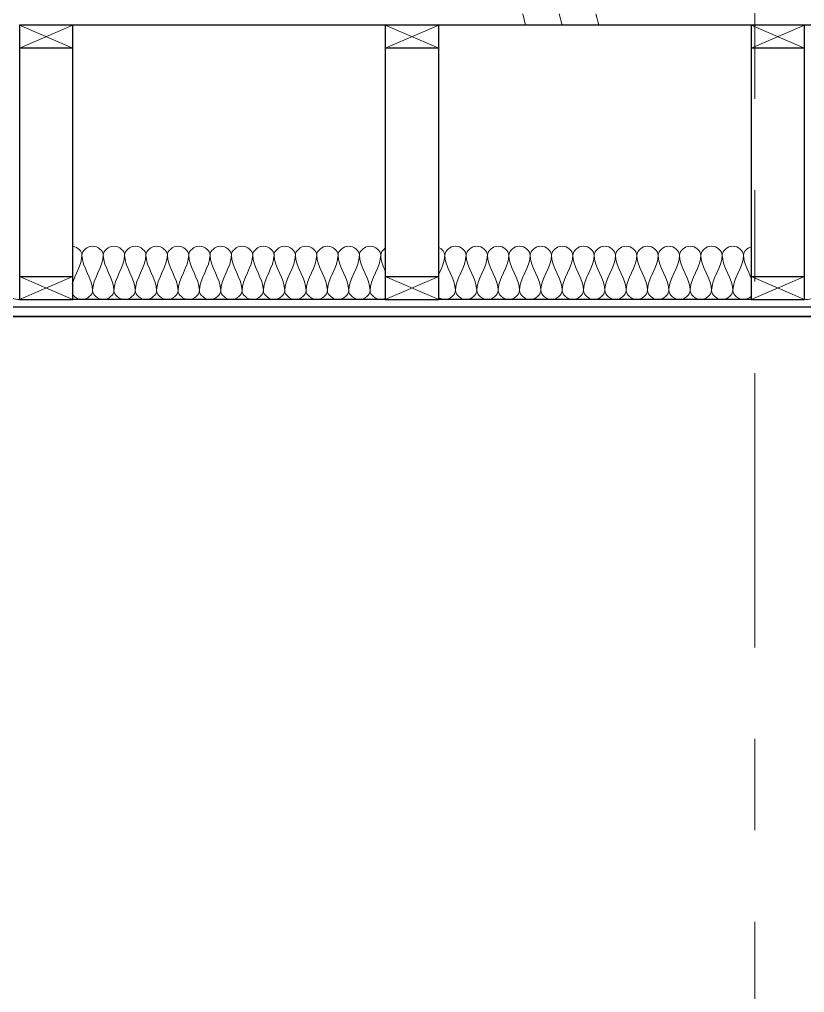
# Model space of a CAD drawing. Header units: inches. Extents: x 6 to 8416, y -388 to 6104.
# Drawn here: x 2905.7 to 2957.2, y 5667.4 to 5731.3 of the extents above; entities that cross this region are included whole.
import ezdxf

# ---------------------------------------------------------------- set-up
doc = ezdxf.new("R2010")
doc.units = ezdxf.units.IN
doc.header["$MEASUREMENT"] = 0
doc.linetypes.add('Center 3_8_', pattern=[36, 18, -6, 6, -6])
for name, color, linetype, lineweight in [('A-DETL', 90, 'Continuous', 13), ('A-DETL-GENF', 92, 'Continuous', 13), ('A-FLOR', 192, 'Continuous', 18), ('A-FLOR-MCUT', 51, 'Continuous', 25), ('A-FLOR-PATT', 8, 'Continuous', 35), ('S-GRID', 1, 'Continuous', 13)]:
    doc.layers.add(name, color=color, linetype=linetype, lineweight=lineweight)

# ---------------------------------------------------------------- blocks, each defined once
blk = doc.blocks.new('06 Nominal Cut Lumber-Section-AM1 - 2x4 Section-9046868-WALL SECTION - GARAGE')
at = {"layer": 'A-DETL-GENF', "lineweight": 25}
for p, q in [((2.189, 5475.125), (-1.311, 5475.125)), ((-1.311, 5475.125), (-1.311, 5473.625)), ((2.189, 5473.625), (2.189, 5475.125))]:
    blk.add_line(p, q, dxfattribs=at)
at = {"layer": 'A-DETL-GENF'}
for p, q in [((-1.311, 5473.625), (2.189, 5475.125)), ((-1.311, 5475.125), (2.189, 5473.625))]:
    blk.add_line(p, q, dxfattribs=at)
blk = doc.blocks.new('06 Nominal Cut Lumber-Section-AM1 - 2x4 Section-V98-WALL SECTION - GARAGE')
at = {"layer": 'A-DETL-GENF', "lineweight": 25}
for p, q in [((-1.311, 5458.625), (-1.311, 5457.125)), ((2.189, 5457.125), (2.189, 5458.625)), ((-1.311, 5457.125), (2.189, 5457.125))]:
    blk.add_line(p, q, dxfattribs=at)
at = {"layer": 'A-DETL-GENF'}
for p, q in [((-1.311, 5457.125), (2.189, 5458.625)), ((-1.311, 5458.625), (2.189, 5457.125))]:
    blk.add_line(p, q, dxfattribs=at)
blk = doc.blocks.new('06 Nominal Cut Lumber-Top-AM - 4_ W-20150248-WALL SECTION - GARAGE')
at = {"layer": 'A-DETL-GENF', "lineweight": 25}
for p, q in [((2.189, 5473.625), (-1.311, 5473.625)), ((-1.311, 5473.625), (-1.311, 5458.625)), ((2.189, 5458.625), (2.189, 5473.625)), ((-1.311, 5458.625), (2.189, 5458.625))]:
    blk.add_line(p, q, dxfattribs=at)

msp = doc.modelspace()

# ---------------------------------------------------------------- hatches: boundary and pattern name
at = {"layer": 'A-FLOR-PATT', "lineweight": 13}
h = msp.add_hatch(dxfattribs=at)
h.set_pattern_fill('FP_37', color=256, style=0, pattern_type=2)
h.set_pattern_definition([(0, (2876.84, 3038.5), (0, 60), [60, 0, 0, 0]), (284.036, (2917.643, 3050.5), (59.99915, -180.000494), [12.369, -235.017]), (284.036, (2915.243, 3050.5), (59.99915, -180.000494), [12.369, -235.017]), (284.036, (2912.843, 3050.5), (59.99915, -180.000494), [12.369, -235.017]), (284.036, (2881.643, 3062.5), (59.99915, -180.000494), [12.369, -235.017]), (284.036, (2879.243, 3062.5), (59.99915, -180.000494), [12.369, -235.017]), (284.036, (2876.843, 3062.5), (59.99915, -180.000494), [12.369, -235.017]), (284.036, (2899.643, 3074.5), (59.99915, -180.000494), [12.369, -235.017]), (284.036, (2897.243, 3074.5), (59.99915, -180.000494), [12.369, -235.017]), (284.036, (2894.843, 3074.5), (59.99915, -180.000494), [12.369, -235.017]), (284.036, (2917.643, 3086.5), (59.99915, -180.000494), [12.369, -235.017]), (284.036, (2915.243, 3086.5), (59.99915, -180.000494), [12.369, -235.017]), (284.036, (2912.843, 3086.5), (59.99915, -180.000494), [12.369, -235.017]), (284.036, (2881.643, 3098.5), (59.99915, -180.000494), [12.369, -235.017]), (284.036, (2879.243, 3098.5), (59.99915, -180.000494), [12.369, -235.017]), (284.036, (2876.843, 3098.5), (59.99915, -180.000494), [12.369, -235.017]), (0, (2876.84, 3044.5), (0, 60), [60, 0, 0, 0]), (0, (2876.84, 3050.5), (0, 60), [60, 0, 0, 0]), (0, (2876.84, 3056.5), (0, 60), [60, 0, 0, 0]), (0, (2876.84, 3062.5), (0, 60), [60, 0, 0, 0]), (0, (2876.84, 3068.5), (0, 60), [60, 0, 0, 0]), (0, (2876.84, 3074.5), (0, 60), [60, 0, 0, 0]), (0, (2876.84, 3080.5), (0, 60), [60, 0, 0, 0]), (0, (2876.84, 3086.5), (0, 60), [60, 0, 0, 0]), (0, (2876.84, 3092.5), (0, 60), [60, 0, 0, 0])])
h.paths.add_polyline_path([(3008.91421903, 5730.875), (3008.91421903, 5731.625), (2720.90221903, 5731.625), (2720.90221903, 5730.875), (3004.57021903, 5730.875)])

# ---------------------------------------------------------------- linework, layer by layer
at = {"layer": 'A-DETL'}
for points in [[(2909.76421903, 5715.79166667), (2909.76421903, 5716.03808267), (2909.48316826, 5716.31128794), (2909.17291741, 5716.36539795)], [(2911.16421903, 5715.79166667), (2911.16421903, 5716.06665264), (2910.46421903, 5716.68334736), (2909.76421903, 5716.06665264), (2909.76421903, 5715.79166667)], [(2912.56421903, 5715.79166667), (2912.56421903, 5716.06665264), (2911.86421903, 5716.68334736), (2911.16421903, 5716.06665264), (2911.16421903, 5715.79166667)], [(2913.96421903, 5715.79166667), (2913.96421903, 5716.06665264), (2913.26421903, 5716.68334736), (2912.56421903, 5716.06665264), (2912.56421903, 5715.79166667)], [(2915.36421903, 5715.79166667), (2915.36421903, 5716.06665264), (2914.66421903, 5716.68334736), (2913.96421903, 5716.06665264), (2913.96421903, 5715.79166667)], [(2916.76421903, 5715.79166667), (2916.76421903, 5716.06665264), (2916.06421903, 5716.68334736), (2915.36421903, 5716.06665264), (2915.36421903, 5715.79166667)], [(2918.16421903, 5715.79166667), (2918.16421903, 5716.06665264), (2917.46421903, 5716.68334736), (2916.76421903, 5716.06665264), (2916.76421903, 5715.79166667)], [(2919.56421903, 5715.79166667), (2919.56421903, 5716.06665264), (2918.86421903, 5716.68334736), (2918.16421903, 5716.06665264), (2918.16421903, 5715.79166667)], [(2920.96421903, 5715.79166667), (2920.96421903, 5716.06665264), (2920.26421903, 5716.68334736), (2919.56421903, 5716.06665264), (2919.56421903, 5715.79166667)], [(2922.36421903, 5715.79166667), (2922.36421903, 5716.06665264), (2921.66421903, 5716.68334736), (2920.96421903, 5716.06665264), (2920.96421903, 5715.79166667)], [(2923.76421903, 5715.79166667), (2923.76421903, 5716.06665264), (2923.06421903, 5716.68334736), (2922.36421903, 5716.06665264), (2922.36421903, 5715.79166667)], [(2925.16421903, 5715.79166667), (2925.16421903, 5716.06665264), (2924.46421903, 5716.68334736), (2923.76421903, 5716.06665264), (2923.76421903, 5715.79166667)], [(2926.56421903, 5715.79166667), (2926.56421903, 5716.06665264), (2925.86421903, 5716.68334736), (2925.16421903, 5716.06665264), (2925.16421903, 5715.79166667)], [(2927.96421903, 5715.79166667), (2927.96421903, 5716.06665264), (2927.26421903, 5716.68334736), (2926.56421903, 5716.06665264), (2926.56421903, 5715.79166667)], [(2929.36421903, 5715.79166667), (2929.36421903, 5716.06665264), (2928.66421903, 5716.68334736), (2927.96421903, 5716.06665264), (2927.96421903, 5715.79166667)], [(2929.65297691, 5716.23976201), (2929.48375858, 5716.12447314), (2929.36421903, 5715.95237275), (2929.36421903, 5715.79166667)], [(2933.56421903, 5715.79166667), (2933.56421903, 5715.98094272), (2933.39839849, 5716.18602451), (2933.18089362, 5716.2954796)], [(2934.96421903, 5715.79166667), (2934.96421903, 5716.06665264), (2934.26421903, 5716.68334736), (2933.56421903, 5716.06665264), (2933.56421903, 5715.79166667)], [(2936.36421903, 5715.79166667), (2936.36421903, 5716.06665264), (2935.66421903, 5716.68334736), (2934.96421903, 5716.06665264), (2934.96421903, 5715.79166667)], [(2937.76421903, 5715.79166667), (2937.76421903, 5716.06665264), (2937.06421903, 5716.68334736), (2936.36421903, 5716.06665264), (2936.36421903, 5715.79166667)], [(2939.16421903, 5715.79166667), (2939.16421903, 5716.06665264), (2938.46421903, 5716.68334736), (2937.76421903, 5716.06665264), (2937.76421903, 5715.79166667)], [(2940.56421903, 5715.79166667), (2940.56421903, 5716.06665264), (2939.86421903, 5716.68334736), (2939.16421903, 5716.06665264), (2939.16421903, 5715.79166667)], [(2941.96421903, 5715.79166667), (2941.96421903, 5716.06665264), (2941.26421903, 5716.68334736), (2940.56421903, 5716.06665264), (2940.56421903, 5715.79166667)], [(2943.36421903, 5715.79166667), (2943.36421903, 5716.06665264), (2942.66421903, 5716.68334736), (2941.96421903, 5716.06665264), (2941.96421903, 5715.79166667)], [(2944.76421903, 5715.79166667), (2944.76421903, 5716.06665264), (2944.06421903, 5716.68334736), (2943.36421903, 5716.06665264), (2943.36421903, 5715.79166667)], [(2946.16421903, 5715.79166667), (2946.16421903, 5716.06665264), (2945.46421903, 5716.68334736), (2944.76421903, 5716.06665264), (2944.76421903, 5715.79166667)], [(2947.56421903, 5715.79166667), (2947.56421903, 5716.06665264), (2946.86421903, 5716.68334736), (2946.16421903, 5716.06665264), (2946.16421903, 5715.79166667)], [(2948.96421903, 5715.79166667), (2948.96421903, 5716.06665264), (2948.26421903, 5716.68334736), (2947.56421903, 5716.06665264), (2947.56421903, 5715.79166667)], [(2950.36421903, 5715.79166667), (2950.36421903, 5716.06665264), (2949.66421903, 5716.68334736), (2948.96421903, 5716.06665264), (2948.96421903, 5715.79166667)], [(2951.76421903, 5715.79166667), (2951.76421903, 5716.06665264), (2951.06421903, 5716.68334736), (2950.36421903, 5716.06665264), (2950.36421903, 5715.79166667)], [(2953.16421903, 5715.79166667), (2953.16421903, 5716.06665264), (2952.46421903, 5716.68334736), (2951.76421903, 5716.06665264), (2951.76421903, 5715.79166667)], [(2953.6491774, 5716.3381247), (2953.38387664, 5716.24829611), (2953.16421903, 5716.0095127), (2953.16421903, 5715.79166667)], [(2909.12638955, 5713.8937167), (2909.29774673, 5714.53059872), (2909.76421903, 5715.13720546), (2909.76421903, 5715.79166667)], [(2909.76421903, 5715.79166667), (2909.76421903, 5714.98995168), (2910.46421903, 5714.26004832), (2910.46421903, 5713.45833333)], [(2910.46421903, 5713.45833333), (2910.46421903, 5714.26004832), (2911.16421903, 5714.98995168), (2911.16421903, 5715.79166667)], [(2911.16421903, 5715.79166667), (2911.16421903, 5714.98995168), (2911.86421903, 5714.26004832), (2911.86421903, 5713.45833333)], [(2911.86421903, 5713.45833333), (2911.86421903, 5714.26004832), (2912.56421903, 5714.98995168), (2912.56421903, 5715.79166667)], [(2912.56421903, 5715.79166667), (2912.56421903, 5714.98995168), (2913.26421903, 5714.26004832), (2913.26421903, 5713.45833333)], [(2913.26421903, 5713.45833333), (2913.26421903, 5714.26004832), (2913.96421903, 5714.98995168), (2913.96421903, 5715.79166667)], [(2913.96421903, 5715.79166667), (2913.96421903, 5714.98995168), (2914.66421903, 5714.26004832), (2914.66421903, 5713.45833333)], [(2914.66421903, 5713.45833333), (2914.66421903, 5714.26004832), (2915.36421903, 5714.98995168), (2915.36421903, 5715.79166667)], [(2915.36421903, 5715.79166667), (2915.36421903, 5714.98995168), (2916.06421903, 5714.26004832), (2916.06421903, 5713.45833333)], [(2916.06421903, 5713.45833333), (2916.06421903, 5714.26004832), (2916.76421903, 5714.98995168), (2916.76421903, 5715.79166667)], [(2916.76421903, 5715.79166667), (2916.76421903, 5714.98995168), (2917.46421903, 5714.26004832), (2917.46421903, 5713.45833333)], [(2917.46421903, 5713.45833333), (2917.46421903, 5714.26004832), (2918.16421903, 5714.98995168), (2918.16421903, 5715.79166667)], [(2918.16421903, 5715.79166667), (2918.16421903, 5714.98995168), (2918.86421903, 5714.26004832), (2918.86421903, 5713.45833333)], [(2918.86421903, 5713.45833333), (2918.86421903, 5714.26004832), (2919.56421903, 5714.98995168), (2919.56421903, 5715.79166667)], [(2919.56421903, 5715.79166667), (2919.56421903, 5714.98995168), (2920.26421903, 5714.26004832), (2920.26421903, 5713.45833333)], [(2920.26421903, 5713.45833333), (2920.26421903, 5714.26004832), (2920.96421903, 5714.98995168), (2920.96421903, 5715.79166667)], [(2920.96421903, 5715.79166667), (2920.96421903, 5714.98995168), (2921.66421903, 5714.26004832), (2921.66421903, 5713.45833333)], [(2921.66421903, 5713.45833333), (2921.66421903, 5714.26004832), (2922.36421903, 5714.98995168), (2922.36421903, 5715.79166667)], [(2922.36421903, 5715.79166667), (2922.36421903, 5714.98995168), (2923.06421903, 5714.26004832), (2923.06421903, 5713.45833333)], [(2923.06421903, 5713.45833333), (2923.06421903, 5714.26004832), (2923.76421903, 5714.98995168), (2923.76421903, 5715.79166667)], [(2923.76421903, 5715.79166667), (2923.76421903, 5714.98995168), (2924.46421903, 5714.26004832), (2924.46421903, 5713.45833333)], [(2924.46421903, 5713.45833333), (2924.46421903, 5714.26004832), (2925.16421903, 5714.98995168), (2925.16421903, 5715.79166667)], [(2925.16421903, 5715.79166667), (2925.16421903, 5714.98995168), (2925.86421903, 5714.26004832), (2925.86421903, 5713.45833333)], [(2925.86421903, 5713.45833333), (2925.86421903, 5714.26004832), (2926.56421903, 5714.98995168), (2926.56421903, 5715.79166667)], [(2926.56421903, 5715.79166667), (2926.56421903, 5714.98995168), (2927.26421903, 5714.26004832), (2927.26421903, 5713.45833333)], [(2927.26421903, 5713.45833333), (2927.26421903, 5714.26004832), (2927.96421903, 5714.98995168), (2927.96421903, 5715.79166667)], [(2927.96421903, 5715.79166667), (2927.96421903, 5714.98995168), (2928.66421903, 5714.26004832), (2928.66421903, 5713.45833333)], [(2928.66421903, 5713.45833333), (2928.66421903, 5714.26004832), (2929.36421903, 5714.98995168), (2929.36421903, 5715.79166667)], [(2929.36421903, 5715.79166667), (2929.36421903, 5715.43045442), (2929.50631539, 5715.08381956), (2929.66246525, 5714.73862642)], [(2933.16246525, 5714.51137358), (2933.35289189, 5714.93234082), (2933.56421903, 5715.35116393), (2933.56421903, 5715.79166667)], [(2933.56421903, 5715.79166667), (2933.56421903, 5714.98995168), (2934.26421903, 5714.26004832), (2934.26421903, 5713.45833333)], [(2934.26421903, 5713.45833333), (2934.26421903, 5714.26004832), (2934.96421903, 5714.98995168), (2934.96421903, 5715.79166667)], [(2934.96421903, 5715.79166667), (2934.96421903, 5714.98995168), (2935.66421903, 5714.26004832), (2935.66421903, 5713.45833333)], [(2935.66421903, 5713.45833333), (2935.66421903, 5714.26004832), (2936.36421903, 5714.98995168), (2936.36421903, 5715.79166667)], [(2936.36421903, 5715.79166667), (2936.36421903, 5714.98995168), (2937.06421903, 5714.26004832), (2937.06421903, 5713.45833333)], [(2937.06421903, 5713.45833333), (2937.06421903, 5714.26004832), (2937.76421903, 5714.98995168), (2937.76421903, 5715.79166667)], [(2937.76421903, 5715.79166667), (2937.76421903, 5714.98995168), (2938.46421903, 5714.26004832), (2938.46421903, 5713.45833333)], [(2938.46421903, 5713.45833333), (2938.46421903, 5714.26004832), (2939.16421903, 5714.98995168), (2939.16421903, 5715.79166667)], [(2939.16421903, 5715.79166667), (2939.16421903, 5714.98995168), (2939.86421903, 5714.26004832), (2939.86421903, 5713.45833333)], [(2939.86421903, 5713.45833333), (2939.86421903, 5714.26004832), (2940.56421903, 5714.98995168), (2940.56421903, 5715.79166667)], [(2940.56421903, 5715.79166667), (2940.56421903, 5714.98995168), (2941.26421903, 5714.26004832), (2941.26421903, 5713.45833333)], [(2941.26421903, 5713.45833333), (2941.26421903, 5714.26004832), (2941.96421903, 5714.98995168), (2941.96421903, 5715.79166667)], [(2941.96421903, 5715.79166667), (2941.96421903, 5714.98995168), (2942.66421903, 5714.26004832), (2942.66421903, 5713.45833333)], [(2942.66421903, 5713.45833333), (2942.66421903, 5714.26004832), (2943.36421903, 5714.98995168), (2943.36421903, 5715.79166667)], [(2943.36421903, 5715.79166667), (2943.36421903, 5714.98995168), (2944.06421903, 5714.26004832), (2944.06421903, 5713.45833333)], [(2944.06421903, 5713.45833333), (2944.06421903, 5714.26004832), (2944.76421903, 5714.98995168), (2944.76421903, 5715.79166667)], [(2944.76421903, 5715.79166667), (2944.76421903, 5714.98995168), (2945.46421903, 5714.26004832), (2945.46421903, 5713.45833333)], [(2945.46421903, 5713.45833333), (2945.46421903, 5714.26004832), (2946.16421903, 5714.98995168), (2946.16421903, 5715.79166667)], [(2946.16421903, 5715.79166667), (2946.16421903, 5714.98995168), (2946.86421903, 5714.26004832), (2946.86421903, 5713.45833333)], [(2946.86421903, 5713.45833333), (2946.86421903, 5714.26004832), (2947.56421903, 5714.98995168), (2947.56421903, 5715.79166667)], [(2947.56421903, 5715.79166667), (2947.56421903, 5714.98995168), (2948.26421903, 5714.26004832), (2948.26421903, 5713.45833333)], [(2948.26421903, 5713.45833333), (2948.26421903, 5714.26004832), (2948.96421903, 5714.98995168), (2948.96421903, 5715.79166667)], [(2948.96421903, 5715.79166667), (2948.96421903, 5714.98995168), (2949.66421903, 5714.26004832), (2949.66421903, 5713.45833333)], [(2949.66421903, 5713.45833333), (2949.66421903, 5714.26004832), (2950.36421903, 5714.98995168), (2950.36421903, 5715.79166667)], [(2950.36421903, 5715.79166667), (2950.36421903, 5714.98995168), (2951.06421903, 5714.26004832), (2951.06421903, 5713.45833333)], [(2951.06421903, 5713.45833333), (2951.06421903, 5714.26004832), (2951.76421903, 5714.98995168), (2951.76421903, 5715.79166667)], [(2951.76421903, 5715.79166667), (2951.76421903, 5714.98995168), (2952.46421903, 5714.26004832), (2952.46421903, 5713.45833333)], [(2952.46421903, 5713.45833333), (2952.46421903, 5714.26004832), (2953.16421903, 5714.98995168), (2953.16421903, 5715.79166667)], [(2953.16421903, 5715.79166667), (2953.16421903, 5715.27187344), (2953.45847093, 5714.78226693), (2953.66541732, 5714.28370392)], [(2911.86421903, 5713.45833333), (2911.86421903, 5713.18334736), (2911.16421903, 5712.56665264), (2910.46421903, 5713.18334736), (2910.46421903, 5713.45833333)], [(2913.26421903, 5713.45833333), (2913.26421903, 5713.18334736), (2912.56421903, 5712.56665264), (2911.86421903, 5713.18334736), (2911.86421903, 5713.45833333)], [(2914.66421903, 5713.45833333), (2914.66421903, 5713.18334736), (2913.96421903, 5712.56665264), (2913.26421903, 5713.18334736), (2913.26421903, 5713.45833333)], [(2916.06421903, 5713.45833333), (2916.06421903, 5713.18334736), (2915.36421903, 5712.56665264), (2914.66421903, 5713.18334736), (2914.66421903, 5713.45833333)], [(2917.46421903, 5713.45833333), (2917.46421903, 5713.18334736), (2916.76421903, 5712.56665264), (2916.06421903, 5713.18334736), (2916.06421903, 5713.45833333)], [(2918.86421903, 5713.45833333), (2918.86421903, 5713.18334736), (2918.16421903, 5712.56665264), (2917.46421903, 5713.18334736), (2917.46421903, 5713.45833333)], [(2920.26421903, 5713.45833333), (2920.26421903, 5713.18334736), (2919.56421903, 5712.56665264), (2918.86421903, 5713.18334736), (2918.86421903, 5713.45833333)], [(2921.66421903, 5713.45833333), (2921.66421903, 5713.18334736), (2920.96421903, 5712.56665264), (2920.26421903, 5713.18334736), (2920.26421903, 5713.45833333)], [(2923.06421903, 5713.45833333), (2923.06421903, 5713.18334736), (2922.36421903, 5712.56665264), (2921.66421903, 5713.18334736), (2921.66421903, 5713.45833333)], [(2924.46421903, 5713.45833333), (2924.46421903, 5713.18334736), (2923.76421903, 5712.56665264), (2923.06421903, 5713.18334736), (2923.06421903, 5713.45833333)], [(2925.86421903, 5713.45833333), (2925.86421903, 5713.18334736), (2925.16421903, 5712.56665264), (2924.46421903, 5713.18334736), (2924.46421903, 5713.45833333)], [(2927.26421903, 5713.45833333), (2927.26421903, 5713.18334736), (2926.56421903, 5712.56665264), (2925.86421903, 5713.18334736), (2925.86421903, 5713.45833333)], [(2928.66421903, 5713.45833333), (2928.66421903, 5713.18334736), (2927.96421903, 5712.56665264), (2927.26421903, 5713.18334736), (2927.26421903, 5713.45833333)], [(2935.66421903, 5713.45833333), (2935.66421903, 5713.18334736), (2934.96421903, 5712.56665264), (2934.26421903, 5713.18334736), (2934.26421903, 5713.45833333)], [(2937.06421903, 5713.45833333), (2937.06421903, 5713.18334736), (2936.36421903, 5712.56665264), (2935.66421903, 5713.18334736), (2935.66421903, 5713.45833333)], [(2938.46421903, 5713.45833333), (2938.46421903, 5713.18334736), (2937.76421903, 5712.56665264), (2937.06421903, 5713.18334736), (2937.06421903, 5713.45833333)], [(2939.86421903, 5713.45833333), (2939.86421903, 5713.18334736), (2939.16421903, 5712.56665264), (2938.46421903, 5713.18334736), (2938.46421903, 5713.45833333)], [(2941.26421903, 5713.45833333), (2941.26421903, 5713.18334736), (2940.56421903, 5712.56665264), (2939.86421903, 5713.18334736), (2939.86421903, 5713.45833333)], [(2942.66421903, 5713.45833333), (2942.66421903, 5713.18334736), (2941.96421903, 5712.56665264), (2941.26421903, 5713.18334736), (2941.26421903, 5713.45833333)], [(2944.06421903, 5713.45833333), (2944.06421903, 5713.18334736), (2943.36421903, 5712.56665264), (2942.66421903, 5713.18334736), (2942.66421903, 5713.45833333)], [(2945.46421903, 5713.45833333), (2945.46421903, 5713.18334736), (2944.76421903, 5712.56665264), (2944.06421903, 5713.18334736), (2944.06421903, 5713.45833333)], [(2946.86421903, 5713.45833333), (2946.86421903, 5713.18334736), (2946.16421903, 5712.56665264), (2945.46421903, 5713.18334736), (2945.46421903, 5713.45833333)], [(2948.26421903, 5713.45833333), (2948.26421903, 5713.18334736), (2947.56421903, 5712.56665264), (2946.86421903, 5713.18334736), (2946.86421903, 5713.45833333)], [(2949.66421903, 5713.45833333), (2949.66421903, 5713.18334736), (2948.96421903, 5712.56665264), (2948.26421903, 5713.18334736), (2948.26421903, 5713.45833333)], [(2951.06421903, 5713.45833333), (2951.06421903, 5713.18334736), (2950.36421903, 5712.56665264), (2949.66421903, 5713.18334736), (2949.66421903, 5713.45833333)], [(2952.46421903, 5713.45833333), (2952.46421903, 5713.18334736), (2951.76421903, 5712.56665264), (2951.06421903, 5713.18334736), (2951.06421903, 5713.45833333)]]:
    msp.add_open_spline(points, degree=3, dxfattribs=at)
for points, knots in [([(2905.67291741, 5712.88460205), (2905.6369463, 5712.87832842), (2905.25058266, 5712.84296391), (2904.86421903, 5713.18334736), (2904.86421903, 5713.45833333)], [1.2672822832, 1.2672822832, 1.2672822832, 1.2672822832, 1.4142135624, 2.8284271247, 2.8284271247, 2.8284271247, 2.8284271247]), ([(2910.46421903, 5713.45833333), (2910.46421903, 5713.18334736), (2909.84421903, 5712.63713203), (2909.22421903, 5713.05849814), (2909.11489658, 5713.26862322)], [0, 0, 0, 0, 1.4142135624, 2.5051783105, 2.5051783105, 2.5051783105, 2.5051783105]), ([(2929.68089362, 5712.9545204), (2929.58240085, 5712.90495582), (2929.12330994, 5712.77889173), (2928.66421903, 5713.18334736), (2928.66421903, 5713.45833333)], [0.9734197248, 0.9734197248, 0.9734197248, 0.9734197248, 1.4142135624, 2.8284271247, 2.8284271247, 2.8284271247, 2.8284271247]), ([(2934.26421903, 5713.45833333), (2934.26421903, 5713.18334736), (2933.76876448, 5712.74685564), (2933.27330994, 5712.9282548), (2933.15297691, 5713.01023799)], [0, 0, 0, 0, 1.4142135624, 2.0019386792, 2.0019386792, 2.0019386792, 2.0019386792]), ([(2953.67822719, 5713.09293881), (2953.54421903, 5712.96586808), (2953.00421903, 5712.70761143), (2952.46421903, 5713.18334736), (2952.46421903, 5713.45833333)], [0.6464976285, 0.6464976285, 0.6464976285, 0.6464976285, 1.4142135624, 2.8284271247, 2.8284271247, 2.8284271247, 2.8284271247]), ([(2958.06421903, 5713.45833333), (2958.06421903, 5713.18334736), (2957.64149176, 5712.81092782), (2957.21876448, 5712.8883137), (2957.1491774, 5712.9118753)], [0, 0, 0, 0, 1.4142135624, 1.7080761208, 1.7080761208, 1.7080761208, 1.7080761208])]:
    msp.add_open_spline(points, degree=3, knots=knots, dxfattribs=at)
at = {"layer": 'A-FLOR', "lineweight": 35}
msp.add_line((2720.90221903, 5711.75), (3002.16421903, 5711.75), dxfattribs=at)
at = {"layer": 'A-FLOR-MCUT'}
for p, q in [((2929.66421903, 5730.875), (2909.16421903, 5730.875)), ((2953.66421903, 5730.875), (2933.16421903, 5730.875)), ((2977.66421903, 5730.875), (2957.16421903, 5730.875)), ((2929.66421903, 5712.875), (2909.16421903, 5712.875)), ((2953.66421903, 5712.875), (2933.16421903, 5712.875)), ((3002.16421903, 5712.375), (2720.90221903, 5712.375))]:
    msp.add_line(p, q, dxfattribs=at)
at = {"layer": 'S-GRID', "linetype": 'Center 3_8_'}
msp.add_line((2953.91421903, 4934.05025506), (2953.91421903, 6086.00577229), dxfattribs=at)

# ---------------------------------------------------------------- block references
at = {"layer": 'A-DETL-GENF'}
for name, p in [('06 Nominal Cut Lumber-Section-AM1 - 2x4 Section-9046868-WALL SECTION - GARAGE', (2906.97499582, 255.75)), ('06 Nominal Cut Lumber-Section-AM1 - 2x4 Section-9046868-WALL SECTION - GARAGE', (2930.97499582, 255.75)), ('06 Nominal Cut Lumber-Section-AM1 - 2x4 Section-9046868-WALL SECTION - GARAGE', (2954.97499582, 255.75)), ('06 Nominal Cut Lumber-Top-AM - 4_ W-20150248-WALL SECTION - GARAGE', (2906.97499582, 255.75)), ('06 Nominal Cut Lumber-Top-AM - 4_ W-20150248-WALL SECTION - GARAGE', (2930.97499582, 255.75)), ('06 Nominal Cut Lumber-Top-AM - 4_ W-20150248-WALL SECTION - GARAGE', (2954.97499582, 255.75)), ('06 Nominal Cut Lumber-Section-AM1 - 2x4 Section-V98-WALL SECTION - GARAGE', (2906.97499582, 255.75)), ('06 Nominal Cut Lumber-Section-AM1 - 2x4 Section-V98-WALL SECTION - GARAGE', (2930.97499582, 255.75)), ('06 Nominal Cut Lumber-Section-AM1 - 2x4 Section-V98-WALL SECTION - GARAGE', (2954.97499582, 255.75))]:
    msp.add_blockref(name, p, dxfattribs=at)

doc.saveas('drawing.dxf')
